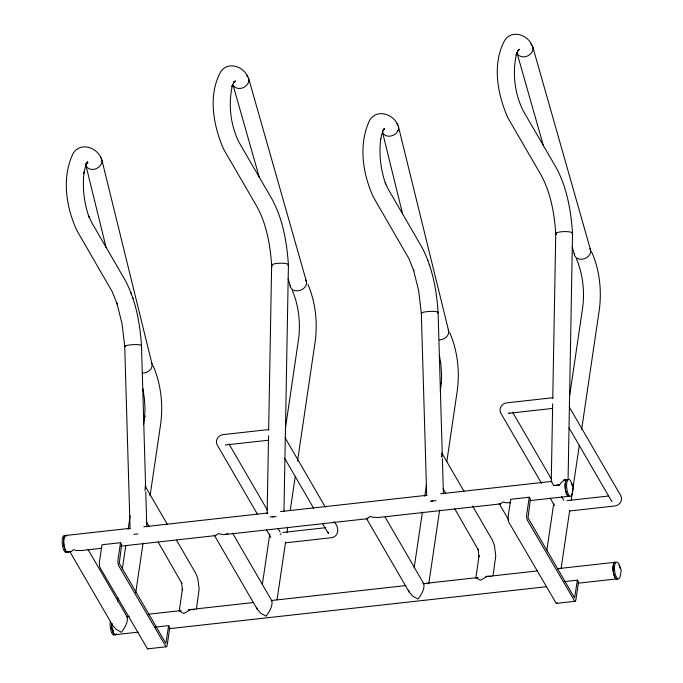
<?xml version="1.0" encoding="UTF-8"?>
<svg xmlns="http://www.w3.org/2000/svg" width="683" height="683" viewBox="0 0 683 683"><rect width="100%" height="100%" fill="white"/><g stroke="black" fill="none" stroke-linecap="round" stroke-linejoin="round"><path stroke-width="1.02" d="M475.846 578.151L479.048 555.749L478.971 556.79L478.126 549.098L478.373 549.986L454.784 508.886M267.138 513.616L268.556 435.763M268.65 430.435L271.646 265.149C270.212 245.06 266.677 224.519 256.97 206.642L223.631 149.193C213.309 125.663 207.726 95.185 220.771 71.698C227.943 60.983 243.532 66.379 247.895 76.88M283.966 511.157L288.431 265.03C286.86 242.465 282.958 219.371 272.082 199.274L238.845 142.004C230.367 124.571 228.037 103.893 232.519 85.025L231.938 86.579L234.073 81.875M566.847 479.731C563.799 479.987 561.067 482.258 559.667 484.904L553.853 485.553L551.258 481.515L552.675 403.815M552.769 398.496L555.757 233.535C554.323 213.446 550.788 192.913 541.081 175.027L507.751 117.578C497.42 94.049 491.837 63.579 504.882 40.084C512.054 29.369 527.652 34.773 532.006 45.274M568.077 479.697L572.542 233.415C570.971 210.851 567.069 187.765 556.193 167.659L522.956 110.398C514.478 92.956 512.148 72.278 516.63 53.411M148.22 648.457A4.388 1.494 83.7 0 1 147.494 648.833L100.162 567.838A4.388 1.494 83.7 0 1 99.351 562.596L101.972 544.761L120.515 542.703L117.894 560.53A4.388 1.494 83.7 0 0 118.714 565.772L166.037 646.767A4.388 1.494 83.7 0 0 167.147 645.401L169.785 627.609L168.65 625.637L155.254 627.131M117.578 601.083L118.039 597.924M122.24 569.502L125.817 545.29M128.148 529.504L130.163 515.819M143.686 424.237L144.779 415.981L144.702 417.023L144.975 407.896L144.352 398.198L142.858 388.584M135.729 592.818L143.046 543.292M150.047 495.867L160.787 423.153C163.211 403.892 160.864 383.82 153.18 365.934M168.65 625.637L165.867 643.395L119.26 563.287L121.659 544.667L120.515 542.703M196.439 609.074L199.163 588.917L197.754 578.322L195.808 573.43L176.513 540.176M262.357 584.366L269.802 533.952M285.631 426.781L298.659 338.512C300.597 322.35 298.702 305.489 292.307 290.463M277.05 599.768L285.579 542.003M286.971 532.552L287.748 527.302M290.232 510.474L295.201 476.828M297.532 461.051L315.392 340.108C317.604 321.411 315.401 301.929 307.999 284.555M414.18 567.863L422.418 512.079M424.749 496.285L426.457 484.708M440.296 391.017L441.38 382.77L441.303 383.803L441.585 374.685L440.953 364.987L439.459 355.373M428.753 583.837L439.647 510.073M446.81 461.597L457.388 389.933C459.813 370.673 457.465 350.61 449.781 332.723M493.041 575.863L495.764 555.706L494.355 545.111L492.417 540.21L472.593 506.043M557.106 602.713A4.388 1.494 83.7 0 1 556.227 603.354L508.895 522.358A4.388 1.494 83.7 0 1 508.084 517.116L510.705 499.282L529.248 497.224L526.627 515.05A4.388 1.494 83.7 0 0 527.447 520.292L574.77 601.288A4.388 1.494 83.7 0 0 575.88 599.922L578.527 582.129L577.383 580.166L563.987 581.651M546.784 550.635L553.759 503.388M569.742 395.167L582.77 306.898C584.708 290.736 582.812 273.883 576.418 258.857M561.161 568.136L569.69 510.389M571.244 499.888L579.312 445.214M581.643 429.436L599.503 308.494C601.714 289.344 599.495 269.273 591.469 251.634M577.383 580.166L574.599 597.915L528.002 517.816L530.392 499.188L529.248 497.224M516.049 54.964L518.184 50.269M383.359 130.205L384.239 128.489L382.045 133.347L380.542 140.049L380.687 138.777C378.877 153.957 380.602 169.538 385.656 183.966L385.246 182.771L388.26 189.225L421.479 246.469C432.348 266.609 436.548 289.66 438.093 312.293L442.319 456.295M233.526 82.771L235.439 80.91L233.757 82.097M382.642 130.965L384.529 129.13M517.637 51.157L519.55 49.296L517.868 50.482M225.27 444.975L268.871 440.194M508.775 413.292L509.296 412.874M328.335 533.397L327.968 532.057M87.979 549.363L127.303 617.125C128.088 622.674 124.596 628.001 121.429 632.304L116.221 629.402L112.678 625.449L69.64 551.275L71.117 551.668L73.499 549.713L76.3 550.515L81.354 550.541M86.135 163.348L87.919 162.349L85.401 164.791L87.637 161.709L85.435 166.558L83.941 173.26L84.077 171.996C82.267 187.176 84 202.757 89.055 217.177L88.645 215.99L91.65 222.436L124.878 279.689C135.738 299.828 139.947 322.88 141.483 345.504L145.675 488.447M563.782 480.269L564.32 480.004M227.909 533.671L223.631 534.704L218.15 533.619L215.768 535.574L214.291 535.182L257.329 609.356L260.872 613.308L266.08 616.211C269.247 611.908 272.739 606.572 271.954 601.023L232.638 533.269M188.542 609.885L189.114 609.68M553.853 485.553L559.667 484.904M475.855 577.57L480.38 580.268L487.474 576.264L491.034 576.461M366.839 518.559L370.109 516.493L372.909 517.296L377.161 517.407M552.931 397.719L507.051 402.825C502.09 403.047 498.214 408.827 500.912 413.309L541.602 483.419M268.257 429.607L223.426 434.593C218.466 434.815 214.59 440.603 217.288 445.077L257.44 514.265M508.912 413.275L552.496 408.425M65.355 535.523L130.026 528.326M143.814 526.789L267.847 512.993M280.576 511.576L426.875 495.295M440.655 493.766L551.975 481.378M563.637 480.081L566.822 479.731M67.924 552.035L71.109 551.676M80.654 550.618L101.852 548.261M120.934 546.135L215.29 535.634M225.894 534.456L367.958 518.653M377.494 517.586L500.477 503.9M530.162 500.605L569.391 496.234A8.418 2.869 83.7 0 1 565.251 488.268A8.418 2.869 83.7 0 1 567.564 479.654M567.018 500.639L608.519 496.02M282.736 532.475L325.893 527.677M569.699 510.995L614.529 506.001C619.49 505.787 623.366 499.999 620.668 495.517L569.272 406.957M285.434 542.84L330.905 537.777C339.511 537.043 339.4 526.499 333.833 521.752M127.072 616.578L129.189 616.348M148.279 614.222L181.14 610.568M188.559 609.74L253.231 602.543M271.253 600.536L405.898 585.562M422.862 583.675L477.989 577.536M486.467 576.597L537.359 570.928M614.751 562.322L557.499 568.691L558.131 568.828M115.862 634.627L138.12 632.151M168.872 628.727L546.289 586.731M578.091 583.197L617.321 578.834A8.418 2.869 83.7 0 1 613.18 570.86A8.418 2.869 83.7 0 1 615.494 562.246A8.537 2.903 83.7 0 0 613.121 570.945A8.537 2.903 83.7 0 0 617.312 579.022M147.69 648.85L166.234 646.784M556.423 603.371L574.966 601.305M485.724 576.461L487.064 576.315M510.833 502.748L505.787 502.722L502.987 501.928L500.605 503.883L499.128 503.491L508.69 519.968M128.703 616.408L126.714 616.621L127.303 617.125M488.763 576.298L490.104 576.717M426.875 583.598L423.315 583.41L423.912 583.905C424.689 589.455 421.206 594.791 418.039 599.093L412.831 596.182L409.288 592.229L366.771 518.978M194.433 609.671L190.873 609.484L183.778 613.488L179.245 610.781L182.446 588.968L182.37 590.01L181.524 582.309L181.823 583.299L158.174 542.106M271.364 600.528L271.954 601.023M611.302 500.665L612.002 501.535M327.686 532.433L328.378 533.303M397.941 125.211C393.391 113.967 376.837 108.366 369.64 120.336C358.199 144.386 362.613 173.917 373.567 197.43L408.784 258.379L413.804 270.775L413.446 269.751L418.653 290.616L421.334 313.335L426.679 495.474M101.332 158.422C96.79 147.178 80.227 141.586 73.03 153.555C61.59 177.606 66.012 207.137 76.957 230.649L112.183 291.598L117.203 303.995L116.836 302.97L122.052 323.827L124.733 346.546L130.069 528.693M569.033 427.814L611.123 500.34M512.591 412.165L551.488 479.176M561.605 496.618L563.74 500.298M550.165 498.18L554.451 505.557M441.807 453.008L464.099 491.419M443.105 488.763L445.76 493.339M385.118 517.057L423.912 583.905M285.118 437.812L325.27 506.999M284.879 458.669L313.642 508.237M322.7 523.844L327.499 532.108M228.967 443.933L267.326 510.03M277.981 528.394L280.115 532.066M266.541 529.948L270.827 537.333M145.206 486.219L167.497 524.629M146.504 521.983L149.15 526.559M408.46 590.189L409.288 592.229M256.509 607.307L257.329 609.356M111.858 623.408L112.678 625.449M619.216 565.089L621.206 570.074L620.36 575.419A8.537 2.903 83.7 0 1 615.844 576.068A8.537 2.903 83.7 0 1 615.392 562.98A8.537 2.903 83.7 0 1 620.113 568.367M571.355 482.463L573.336 487.449L572.491 492.793A8.537 2.903 83.7 0 1 567.974 493.442A8.537 2.903 83.7 0 1 567.53 480.345A8.537 2.903 83.7 0 1 572.252 485.741M427.464 259.361L427.882 260.53M429.266 264.441L429.624 265.465M130.863 292.58L131.273 293.75M132.656 297.651L133.014 298.684M532.774 46.871L590.547 249.927M543.42 145.778L516.911 52.6A8.444 6.813 -26 0 0 528.77 55.34A8.444 6.813 -26 0 0 530.734 43.994M572.26 247.135L574.591 255.331M248.663 78.485L306.436 281.541M233.091 85.238L259.309 177.384M288.149 278.749L290.471 286.937M398.513 126.901L448.731 331.212M382.796 133.322L402.654 214.121M101.912 160.112L152.13 364.432M85.938 165.499L106.053 247.34M442.379 458.43L443.412 493.63M145.769 491.64L146.802 526.841M569.451 496.396A8.537 2.903 83.7 0 1 565.251 488.311A8.537 2.903 83.7 0 1 567.599 479.577M66.499 552.376A8.537 2.903 83.7 0 1 62.213 543.19A8.537 2.903 83.7 0 1 65.44 536.061M68.65 551.565A8.537 2.903 83.7 0 1 63.792 544.138A8.537 2.903 83.7 0 1 66.925 535.899A8.418 2.869 83.7 0 0 63.792 544.061A8.418 2.869 83.7 0 0 68.582 551.394M113.13 631.083A7.342 2.501 83.7 0 1 112.627 629.461M114.437 634.977A8.537 2.903 83.7 0 1 111.09 631.101A8.537 2.903 83.7 0 1 110.27 621.675M116.58 634.165A8.537 2.903 83.7 0 1 113.233 632.646A8.537 2.903 83.7 0 1 111.585 623.459A8.418 2.869 83.7 0 0 113.207 632.492A8.418 2.869 83.7 0 0 116.52 633.986M280.713 534.746A5.336 1.818 83.7 0 1 280.935 533.739M113.105 630.964A7.265 2.476 83.7 0 1 112.601 629.359M589.813 248.441A8.435 6.335 -22.1 0 1 584.332 258.737A8.435 6.335 -22.1 0 1 574.403 253.658M556.543 234.474A8.52 1.895 -1.6 0 1 556.227 233.04A8.375 1.87 -1.6 0 1 566.984 231.622A8.52 1.895 -1.6 0 1 572.081 233.91M441.824 453.649A8.418 6.258 -30.1 0 1 441.303 457.175M448.185 329.641A8.435 6.369 -21.1 0 1 439.485 339.929M382.864 132.937A8.392 6.796 -25 0 0 389.421 136.216A8.503 6.89 -25 0 0 398.001 130.59M396.849 123.785A8.392 6.796 -25 0 1 398.018 130.598M421.787 313.668A8.427 1.383 -2.9 0 1 430.153 311.414A8.427 1.383 -2.9 0 1 437.308 313.036M430.495 501.16A8.418 1.844 -1.7 0 1 436.061 500.69M431.144 501.348A7.265 1.597 -1.7 0 1 432.834 501.117M305.702 280.056A8.435 6.335 -22.1 0 1 300.221 290.343A8.435 6.335 -22.1 0 1 290.292 285.272M246.623 75.608A8.444 6.813 -26 0 1 245.547 86.323A8.444 6.813 -26 0 1 233.586 85.802M272.432 266.088A8.52 1.895 -1.6 0 1 272.116 264.654A8.375 1.87 -1.6 0 1 282.873 263.237A8.52 1.895 -1.6 0 1 287.97 265.516M269.99 517.074A8.418 2.817 1 0 1 276.128 516.519M272.329 517.065A7.265 2.433 1 0 1 274.139 516.903M151.583 362.861A8.435 6.369 -21.1 0 1 142.884 373.14M86.254 166.157A8.392 6.796 -25 0 0 92.811 169.435A8.503 6.89 -25 0 0 101.4 163.809A8.392 6.796 -25 0 0 100.247 156.996M125.177 346.879A8.427 1.383 -2.9 0 1 132.442 344.684A8.427 1.383 -2.9 0 1 141.381 345.871M133.885 534.379A8.418 1.844 -1.7 0 1 137.983 533.944M145.214 486.859A8.418 6.258 -30.1 0 1 144.694 490.385"/></g></svg>
